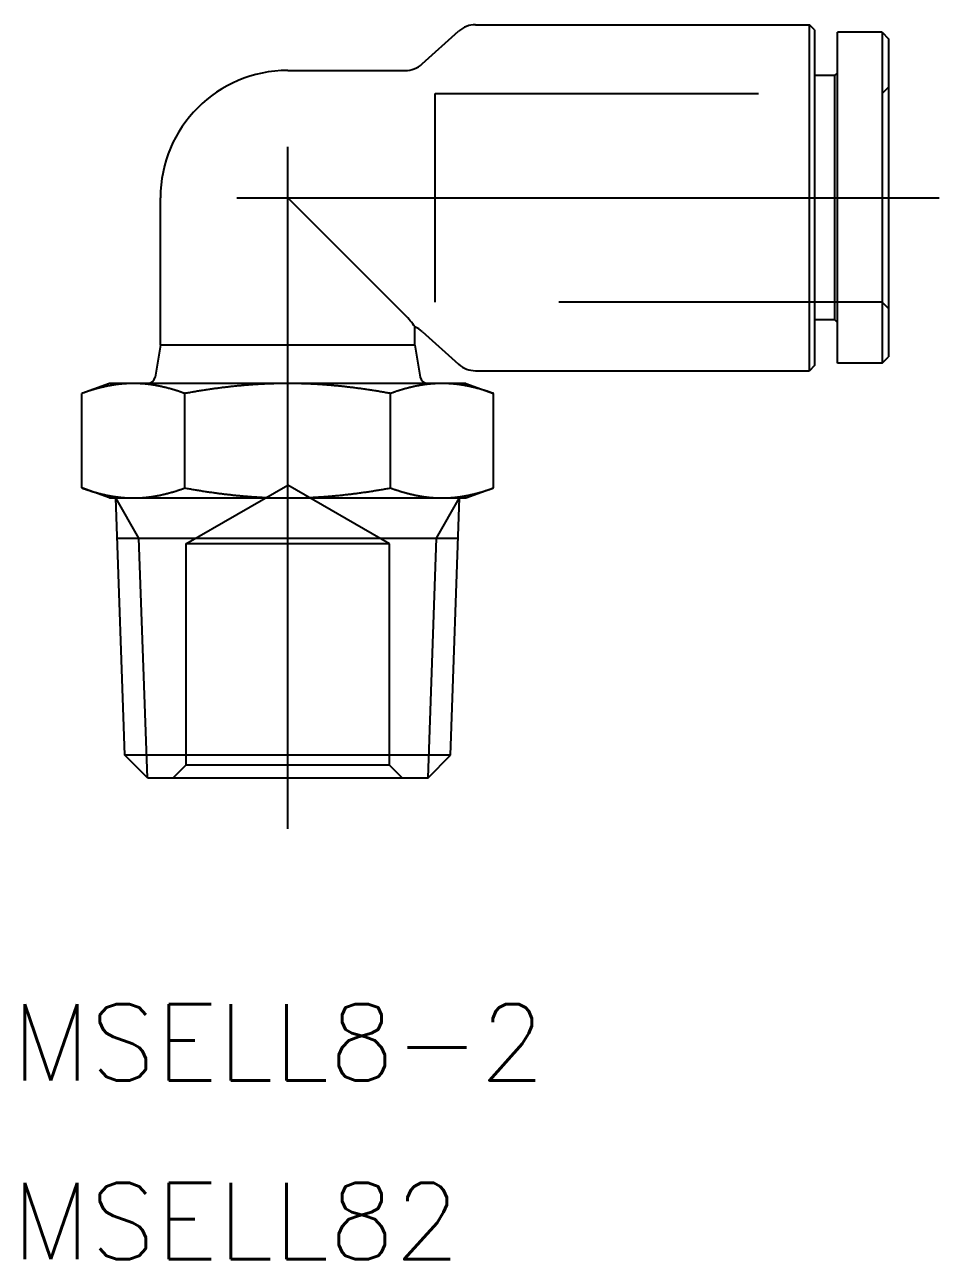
# Model space of a CAD drawing. Extents: x -10.3 to 60, y -18.9 to 31.6.
# Drawn here: x -10.33 to 25.6, y -18.92 to 29.6 of the extents above; entities that cross this region are included whole.
import ezdxf

# ---------------------------------------------------------------- set-up
doc = ezdxf.new("R2010")
doc.units = 0
doc.linetypes.add('CENTER', pattern=[50.8, 31.75, -6.35, 6.35, -6.35])
doc.linetypes.add('DASHED', pattern=[19.05, 12.7, -6.35])
doc.layers.get('0').update_dxf_attribs({"linetype": 'CONTINUOUS'})
doc.layers.add('CENTER', color=1, linetype='CENTER')
doc.styles.get("Standard").update_dxf_attribs({"font": 'txt.shx', "height": 3, "bigfont": 'bigfont.shx'})

msp = doc.modelspace()

# ---------------------------------------------------------------- linework, layer by layer
at = {"color": 7, "linetype": 'CONTINUOUS'}
for p, q in [((7.383736, 29.6), (20.5, 29.6)), ((20.5, 16), (20.5, 29.6)), ((20.7, 29.4), (20.5, 29.6)), ((5.285229, 28.056706), (6.714771, 29.343294)), ((20.7, 29.4), (20.7, 16.2)), ((21.6, 16.3), (21.6, 29.3)), ((23.35, 29.3), (21.6, 29.3)), ((23.35, 29.3), (23.35, 16.3)), ((23.35, 29.3), (23.6, 29.05)), ((23.6, 29.05), (23.6, 16.55)), ((0, 27.8), (4.616264, 27.8)), ((21.5, 27.6), (21.6, 27.7)), ((21.5, 27.6), (20.7, 27.6)), ((21.5, 18), (21.5, 27.6)), ((-5, 17), (-5, 22.8)), ((4.616264, 18.183736), (0, 22.8)), ((21.5, 18), (20.7, 18)), ((21.5, 18), (21.6, 17.9)), ((5, 17), (5, 17.723443)), ((5.285229, 17.543294), (6.714771, 16.256706)), ((-5, 17), (-5.20822, 15.75068)), ((5, 17), (-5, 17)), ((5, 17), (5.20822, 15.75068)), ((23.35, 16.3), (23.6, 16.55)), ((20.7, 16.2), (20.5, 16)), ((23.35, 16.3), (21.6, 16.3)), ((7.383736, 16), (20.5, 16)), ((-7, 15.5), (-8.082904, 15.105855)), ((-8.082904, 11.394145), (-8.082904, 15.105855)), ((7, 15.5), (-7, 15.5)), ((-4.041452, 11.394145), (-4.041452, 15.105855)), ((4.041452, 11.394145), (4.041452, 15.105855)), ((7, 15.5), (8.082904, 15.105855)), ((8.082904, 11.394145), (8.082904, 15.105855)), ((-7, 11), (-8.082904, 11.394145)), ((7, 11), (8.082904, 11.394145)), ((-7, 11), (7, 11)), ((-6.3996, 0.886974), (-6.752755, 11)), ((6.3996, 0.886974), (6.752755, 11)), ((-6.697647, 9.421915), (6.697647, 9.421915)), ((6.3996, 0.886974), (-6.3996, 0.886974)), ((-5.512626, 0), (-6.3996, 0.886974)), ((5.512626, 0), (6.3996, 0.886974)), ((-5.512626, 0), (5.512626, 0))]:
    msp.add_line(p, q, dxfattribs=at)
at = {"color": 3, "linetype": 'DASHED'}
for p, q in [((5.8, 26.9), (23.35, 26.9)), ((5.8, 18.7), (5.8, 26.9)), ((23.35, 26.9), (23.6, 27.15)), ((23.35, 18.7), (5.8, 18.7)), ((23.6, 18.45), (23.35, 18.7)), ((-4, 9.2), (0, 11.509401)), ((4, 9.2), (0, 11.509401)), ((4, 9.2), (-4, 9.2)), ((-4, 9.2), (-4, 0.5)), ((4, 0.5), (4, 9.2)), ((-4, 0.5), (-4.5, 0)), ((4, 0.5), (-4, 0.5)), ((4.5, 0), (4, 0.5))]:
    msp.add_line(p, q, dxfattribs=at)
at = {"color": 3, "linetype": 'CONTINUOUS'}
for p, q in [((-5.841647, 9.421915), (-6.752755, 11)), ((5.841647, 9.421915), (6.752755, 11)), ((-5.512626, 0), (-5.841647, 9.421915)), ((5.512626, 0), (5.841647, 9.421915))]:
    msp.add_line(p, q, dxfattribs=at)
at = {"color": 7}
for points in [[(-6.06218, 15.5, 0), (-6.08359, 15.5, 0), (-6.10497, 15.4998, 0), (-6.1263, 15.4996, 0), (-6.14761, 15.4992, 0), (-6.16888, 15.4988, 0), (-6.19012, 15.4983, 0), (-6.21133, 15.4977, 0), (-6.2325, 15.497, 0), (-6.25365, 15.4962, 0), (-6.27478, 15.4953, 0), (-6.29587, 15.4943, 0), (-6.31694, 15.4933, 0), (-6.33799, 15.4921, 0), (-6.35902, 15.4909, 0), (-6.38002, 15.4895, 0), (-6.401, 15.4881, 0), (-6.42197, 15.4866, 0), (-6.44291, 15.485, 0), (-6.46384, 15.4833, 0), (-6.48476, 15.4815, 0), (-6.50566, 15.4796, 0), (-6.52654, 15.4777, 0), (-6.54742, 15.4756, 0), (-6.56828, 15.4735, 0), (-6.58913, 15.4713, 0), (-6.60997, 15.469, 0), (-6.6308, 15.4666, 0), (-6.65163, 15.4641, 0), (-6.67245, 15.4616, 0), (-6.69327, 15.4589, 0), (-6.71408, 15.4562, 0), (-6.73489, 15.4534, 0), (-6.7557, 15.4505, 0), (-6.7765, 15.4475, 0), (-6.79731, 15.4444, 0), (-6.81812, 15.4413, 0), (-6.83893, 15.438, 0), (-6.85974, 15.4347, 0), (-6.88056, 15.4313, 0), (-6.90138, 15.4278, 0), (-6.92221, 15.4242, 0), (-6.94304, 15.4205, 0), (-6.96389, 15.4168, 0), (-6.98474, 15.413, 0), (-7.0056, 15.4091, 0), (-7.02647, 15.4051, 0), (-7.04736, 15.401, 0), (-7.06826, 15.3968, 0), (-7.08917, 15.3926, 0), (-7.1101, 15.3883, 0), (-7.13104, 15.3838, 0), (-7.152, 15.3793, 0), (-7.17298, 15.3748, 0), (-7.19398, 15.3701, 0), (-7.215, 15.3654, 0), (-7.23604, 15.3605, 0), (-7.2571, 15.3556, 0), (-7.27818, 15.3506, 0), (-7.29928, 15.3455, 0), (-7.32041, 15.3404, 0), (-7.34157, 15.3351, 0), (-7.36275, 15.3298, 0), (-7.38396, 15.3244, 0), (-7.4052, 15.3189, 0), (-7.42647, 15.3133, 0), (-7.44777, 15.3076, 0), (-7.46909, 15.3019, 0), (-7.49046, 15.296, 0), (-7.51185, 15.2901, 0), (-7.53328, 15.2841, 0), (-7.55474, 15.278, 0), (-7.57624, 15.2718, 0), (-7.59778, 15.2656, 0), (-7.61935, 15.2592, 0), (-7.64097, 15.2528, 0), (-7.66262, 15.2463, 0), (-7.68431, 15.2397, 0), (-7.70605, 15.233, 0), (-7.72783, 15.2262, 0), (-7.74965, 15.2193, 0), (-7.77152, 15.2124, 0), (-7.79343, 15.2054, 0), (-7.81539, 15.1982, 0), (-7.8374, 15.191, 0), (-7.85945, 15.1837, 0), (-7.88156, 15.1763, 0), (-7.90371, 15.1689, 0), (-7.92592, 15.1613, 0), (-7.94818, 15.1536, 0), (-7.97049, 15.1459, 0), (-7.99286, 15.1381, 0), (-8.01529, 15.1302, 0), (-8.03777, 15.1221, 0), (-8.06031, 15.114, 0), (-8.0829, 15.1059, 0)], [(-4.04145, 15.1059, 0), (-4.06405, 15.114, 0), (-4.08659, 15.1221, 0), (-4.10907, 15.1302, 0), (-4.13149, 15.1381, 0), (-4.15386, 15.1459, 0), (-4.17618, 15.1536, 0), (-4.19844, 15.1613, 0), (-4.22064, 15.1689, 0), (-4.2428, 15.1763, 0), (-4.2649, 15.1837, 0), (-4.28696, 15.191, 0), (-4.30897, 15.1982, 0), (-4.33093, 15.2054, 0), (-4.35284, 15.2124, 0), (-4.37471, 15.2193, 0), (-4.39653, 15.2262, 0), (-4.41831, 15.233, 0), (-4.44004, 15.2397, 0), (-4.46174, 15.2463, 0), (-4.48339, 15.2528, 0), (-4.505, 15.2592, 0), (-4.52658, 15.2656, 0), (-4.54811, 15.2718, 0), (-4.56961, 15.278, 0), (-4.59108, 15.2841, 0), (-4.61251, 15.2901, 0), (-4.6339, 15.296, 0), (-4.65526, 15.3019, 0), (-4.67659, 15.3076, 0), (-4.69789, 15.3133, 0), (-4.71916, 15.3189, 0), (-4.74039, 15.3244, 0), (-4.7616, 15.3298, 0), (-4.78279, 15.3351, 0), (-4.80394, 15.3404, 0), (-4.82507, 15.3455, 0), (-4.84618, 15.3506, 0), (-4.86726, 15.3556, 0), (-4.88832, 15.3605, 0), (-4.90936, 15.3654, 0), (-4.93037, 15.3701, 0), (-4.95137, 15.3748, 0), (-4.97235, 15.3793, 0), (-4.99331, 15.3838, 0), (-5.01426, 15.3883, 0), (-5.03518, 15.3926, 0), (-5.0561, 15.3968, 0), (-5.077, 15.401, 0), (-5.09788, 15.4051, 0), (-5.11875, 15.4091, 0), (-5.13962, 15.413, 0), (-5.16047, 15.4168, 0), (-5.18131, 15.4205, 0), (-5.20215, 15.4242, 0), (-5.22298, 15.4278, 0), (-5.2438, 15.4313, 0), (-5.26462, 15.4347, 0), (-5.28543, 15.438, 0), (-5.30624, 15.4413, 0), (-5.32705, 15.4444, 0), (-5.34785, 15.4475, 0), (-5.36866, 15.4505, 0), (-5.38947, 15.4534, 0), (-5.41028, 15.4562, 0), (-5.43109, 15.4589, 0), (-5.4519, 15.4616, 0), (-5.47272, 15.4641, 0), (-5.49355, 15.4666, 0), (-5.51438, 15.469, 0), (-5.53523, 15.4713, 0), (-5.55608, 15.4735, 0), (-5.57694, 15.4756, 0), (-5.59781, 15.4777, 0), (-5.6187, 15.4796, 0), (-5.6396, 15.4815, 0), (-5.66051, 15.4833, 0), (-5.68144, 15.485, 0), (-5.70239, 15.4866, 0), (-5.72335, 15.4881, 0), (-5.74434, 15.4895, 0), (-5.76534, 15.4909, 0), (-5.78636, 15.4921, 0), (-5.80741, 15.4933, 0), (-5.82848, 15.4943, 0), (-5.84958, 15.4953, 0), (-5.8707, 15.4962, 0), (-5.89185, 15.497, 0), (-5.91303, 15.4977, 0), (-5.93424, 15.4983, 0), (-5.95548, 15.4988, 0), (-5.97675, 15.4992, 0), (-5.99805, 15.4996, 0), (-6.01939, 15.4998, 0), (-6.04077, 15.5, 0), (-6.06218, 15.5, 0)], [(0, 15.5, 0), (-0.042825, 15.5, 0), (-0.085575, 15.4998, 0), (-0.128253, 15.4996, 0), (-0.170862, 15.4992, 0), (-0.213404, 15.4988, 0), (-0.255882, 15.4983, 0), (-0.298297, 15.4977, 0), (-0.340654, 15.497, 0), (-0.382953, 15.4962, 0), (-0.425198, 15.4953, 0), (-0.46739, 15.4943, 0), (-0.509533, 15.4933, 0), (-0.551628, 15.4921, 0), (-0.593678, 15.4909, 0), (-0.635686, 15.4895, 0), (-0.677652, 15.4881, 0), (-0.719581, 15.4866, 0), (-0.761474, 15.485, 0), (-0.803333, 15.4833, 0), (-0.84516, 15.4815, 0), (-0.886958, 15.4796, 0), (-0.928729, 15.4777, 0), (-0.970475, 15.4756, 0), (-1.0122, 15.4735, 0), (-1.0539, 15.4713, 0), (-1.09559, 15.469, 0), (-1.13725, 15.4666, 0), (-1.17891, 15.4641, 0), (-1.22055, 15.4616, 0), (-1.26218, 15.4589, 0), (-1.3038, 15.4562, 0), (-1.34542, 15.4534, 0), (-1.38704, 15.4505, 0), (-1.42865, 15.4475, 0), (-1.47026, 15.4444, 0), (-1.51188, 15.4413, 0), (-1.5535, 15.438, 0), (-1.59512, 15.4347, 0), (-1.63676, 15.4313, 0), (-1.6784, 15.4278, 0), (-1.72006, 15.4242, 0), (-1.76173, 15.4205, 0), (-1.80341, 15.4168, 0), (-1.84512, 15.413, 0), (-1.88685, 15.4091, 0), (-1.92859, 15.4051, 0), (-1.97037, 15.401, 0), (-2.01216, 15.3968, 0), (-2.05399, 15.3926, 0), (-2.09585, 15.3883, 0), (-2.13773, 15.3838, 0), (-2.17965, 15.3793, 0), (-2.22161, 15.3748, 0), (-2.26361, 15.3701, 0), (-2.30564, 15.3654, 0), (-2.34772, 15.3605, 0), (-2.38984, 15.3556, 0), (-2.432, 15.3506, 0), (-2.47421, 15.3455, 0), (-2.51647, 15.3404, 0), (-2.55878, 15.3351, 0), (-2.60115, 15.3298, 0), (-2.64357, 15.3244, 0), (-2.68605, 15.3189, 0), (-2.72858, 15.3133, 0), (-2.77118, 15.3076, 0), (-2.81383, 15.3019, 0), (-2.85656, 15.296, 0), (-2.89934, 15.2901, 0), (-2.9422, 15.2841, 0), (-2.98513, 15.278, 0), (-3.02813, 15.2718, 0), (-3.0712, 15.2656, 0), (-3.11435, 15.2592, 0), (-3.15758, 15.2528, 0), (-3.20088, 15.2463, 0), (-3.24427, 15.2397, 0), (-3.28774, 15.233, 0), (-3.3313, 15.2262, 0), (-3.37494, 15.2193, 0), (-3.41868, 15.2124, 0), (-3.4625, 15.2054, 0), (-3.50642, 15.1982, 0), (-3.55043, 15.191, 0), (-3.59455, 15.1837, 0), (-3.63876, 15.1763, 0), (-3.68307, 15.1689, 0), (-3.72748, 15.1613, 0), (-3.772, 15.1536, 0), (-3.81663, 15.1459, 0), (-3.86137, 15.1381, 0), (-3.90622, 15.1302, 0), (-3.95118, 15.1221, 0), (-3.99626, 15.114, 0), (-4.04145, 15.1059, 0)], [(4.04145, 15.1059, 0), (3.99626, 15.114, 0), (3.95118, 15.1221, 0), (3.90622, 15.1302, 0), (3.86137, 15.1381, 0), (3.81663, 15.1459, 0), (3.772, 15.1536, 0), (3.72748, 15.1613, 0), (3.68307, 15.1689, 0), (3.63876, 15.1763, 0), (3.59455, 15.1837, 0), (3.55043, 15.191, 0), (3.50642, 15.1982, 0), (3.4625, 15.2054, 0), (3.41868, 15.2124, 0), (3.37494, 15.2193, 0), (3.3313, 15.2262, 0), (3.28774, 15.233, 0), (3.24427, 15.2397, 0), (3.20088, 15.2463, 0), (3.15758, 15.2528, 0), (3.11435, 15.2592, 0), (3.0712, 15.2656, 0), (3.02813, 15.2718, 0), (2.98513, 15.278, 0), (2.9422, 15.2841, 0), (2.89934, 15.2901, 0), (2.85656, 15.296, 0), (2.81383, 15.3019, 0), (2.77118, 15.3076, 0), (2.72858, 15.3133, 0), (2.68605, 15.3189, 0), (2.64357, 15.3244, 0), (2.60115, 15.3298, 0), (2.55878, 15.3351, 0), (2.51647, 15.3404, 0), (2.47421, 15.3455, 0), (2.432, 15.3506, 0), (2.38984, 15.3556, 0), (2.34772, 15.3605, 0), (2.30564, 15.3654, 0), (2.26361, 15.3701, 0), (2.22161, 15.3748, 0), (2.17965, 15.3793, 0), (2.13773, 15.3838, 0), (2.09585, 15.3883, 0), (2.05399, 15.3926, 0), (2.01216, 15.3968, 0), (1.97037, 15.401, 0), (1.92859, 15.4051, 0), (1.88685, 15.4091, 0), (1.84512, 15.413, 0), (1.80341, 15.4168, 0), (1.76173, 15.4205, 0), (1.72006, 15.4242, 0), (1.6784, 15.4278, 0), (1.63676, 15.4313, 0), (1.59512, 15.4347, 0), (1.5535, 15.438, 0), (1.51188, 15.4413, 0), (1.47026, 15.4444, 0), (1.42865, 15.4475, 0), (1.38704, 15.4505, 0), (1.34542, 15.4534, 0), (1.3038, 15.4562, 0), (1.26218, 15.4589, 0), (1.22055, 15.4616, 0), (1.17891, 15.4641, 0), (1.13725, 15.4666, 0), (1.09559, 15.469, 0), (1.0539, 15.4713, 0), (1.0122, 15.4735, 0), (0.970475, 15.4756, 0), (0.928729, 15.4777, 0), (0.886958, 15.4796, 0), (0.84516, 15.4815, 0), (0.803333, 15.4833, 0), (0.761474, 15.485, 0), (0.719581, 15.4866, 0), (0.677652, 15.4881, 0), (0.635686, 15.4895, 0), (0.593678, 15.4909, 0), (0.551628, 15.4921, 0), (0.509533, 15.4933, 0), (0.46739, 15.4943, 0), (0.425198, 15.4953, 0), (0.382953, 15.4962, 0), (0.340654, 15.497, 0), (0.298297, 15.4977, 0), (0.255882, 15.4983, 0), (0.213404, 15.4988, 0), (0.170862, 15.4992, 0), (0.128253, 15.4996, 0), (0.085575, 15.4998, 0), (0.042825, 15.5, 0), (0, 15.5, 0)], [(6.06218, 15.5, 0), (6.04077, 15.5, 0), (6.01939, 15.4998, 0), (5.99805, 15.4996, 0), (5.97675, 15.4992, 0), (5.95548, 15.4988, 0), (5.93424, 15.4983, 0), (5.91303, 15.4977, 0), (5.89185, 15.497, 0), (5.8707, 15.4962, 0), (5.84958, 15.4953, 0), (5.82848, 15.4943, 0), (5.80741, 15.4933, 0), (5.78636, 15.4921, 0), (5.76534, 15.4909, 0), (5.74434, 15.4895, 0), (5.72335, 15.4881, 0), (5.70239, 15.4866, 0), (5.68144, 15.485, 0), (5.66051, 15.4833, 0), (5.6396, 15.4815, 0), (5.6187, 15.4796, 0), (5.59781, 15.4777, 0), (5.57694, 15.4756, 0), (5.55608, 15.4735, 0), (5.53523, 15.4713, 0), (5.51438, 15.469, 0), (5.49355, 15.4666, 0), (5.47272, 15.4641, 0), (5.4519, 15.4616, 0), (5.43109, 15.4589, 0), (5.41028, 15.4562, 0), (5.38947, 15.4534, 0), (5.36866, 15.4505, 0), (5.34785, 15.4475, 0), (5.32705, 15.4444, 0), (5.30624, 15.4413, 0), (5.28543, 15.438, 0), (5.26462, 15.4347, 0), (5.2438, 15.4313, 0), (5.22298, 15.4278, 0), (5.20215, 15.4242, 0), (5.18131, 15.4205, 0), (5.16047, 15.4168, 0), (5.13962, 15.413, 0), (5.11875, 15.4091, 0), (5.09788, 15.4051, 0), (5.077, 15.401, 0), (5.0561, 15.3968, 0), (5.03518, 15.3926, 0), (5.01426, 15.3883, 0), (4.99331, 15.3838, 0), (4.97235, 15.3793, 0), (4.95137, 15.3748, 0), (4.93037, 15.3701, 0), (4.90936, 15.3654, 0), (4.88832, 15.3605, 0), (4.86726, 15.3556, 0), (4.84618, 15.3506, 0), (4.82507, 15.3455, 0), (4.80394, 15.3404, 0), (4.78279, 15.3351, 0), (4.7616, 15.3298, 0), (4.74039, 15.3244, 0), (4.71916, 15.3189, 0), (4.69789, 15.3133, 0), (4.67659, 15.3076, 0), (4.65526, 15.3019, 0), (4.6339, 15.296, 0), (4.61251, 15.2901, 0), (4.59108, 15.2841, 0), (4.56961, 15.278, 0), (4.54811, 15.2718, 0), (4.52658, 15.2656, 0), (4.505, 15.2592, 0), (4.48339, 15.2528, 0), (4.46174, 15.2463, 0), (4.44004, 15.2397, 0), (4.41831, 15.233, 0), (4.39653, 15.2262, 0), (4.37471, 15.2193, 0), (4.35284, 15.2124, 0), (4.33093, 15.2054, 0), (4.30897, 15.1982, 0), (4.28696, 15.191, 0), (4.2649, 15.1837, 0), (4.2428, 15.1763, 0), (4.22064, 15.1689, 0), (4.19844, 15.1613, 0), (4.17618, 15.1536, 0), (4.15386, 15.1459, 0), (4.13149, 15.1381, 0), (4.10907, 15.1302, 0), (4.08659, 15.1221, 0), (4.06405, 15.114, 0), (4.04145, 15.1059, 0)], [(8.0829, 15.1059, 0), (8.06031, 15.114, 0), (8.03777, 15.1221, 0), (8.01529, 15.1302, 0), (7.99286, 15.1381, 0), (7.97049, 15.1459, 0), (7.94818, 15.1536, 0), (7.92592, 15.1613, 0), (7.90371, 15.1689, 0), (7.88156, 15.1763, 0), (7.85945, 15.1837, 0), (7.8374, 15.191, 0), (7.81539, 15.1982, 0), (7.79343, 15.2054, 0), (7.77152, 15.2124, 0), (7.74965, 15.2193, 0), (7.72783, 15.2262, 0), (7.70605, 15.233, 0), (7.68431, 15.2397, 0), (7.66262, 15.2463, 0), (7.64097, 15.2528, 0), (7.61935, 15.2592, 0), (7.59778, 15.2656, 0), (7.57624, 15.2718, 0), (7.55474, 15.278, 0), (7.53328, 15.2841, 0), (7.51185, 15.2901, 0), (7.49046, 15.296, 0), (7.46909, 15.3019, 0), (7.44777, 15.3076, 0), (7.42647, 15.3133, 0), (7.4052, 15.3189, 0), (7.38396, 15.3244, 0), (7.36275, 15.3298, 0), (7.34157, 15.3351, 0), (7.32041, 15.3404, 0), (7.29928, 15.3455, 0), (7.27818, 15.3506, 0), (7.2571, 15.3556, 0), (7.23604, 15.3605, 0), (7.215, 15.3654, 0), (7.19398, 15.3701, 0), (7.17298, 15.3748, 0), (7.152, 15.3793, 0), (7.13104, 15.3838, 0), (7.1101, 15.3883, 0), (7.08917, 15.3926, 0), (7.06826, 15.3968, 0), (7.04736, 15.401, 0), (7.02647, 15.4051, 0), (7.0056, 15.4091, 0), (6.98474, 15.413, 0), (6.96389, 15.4168, 0), (6.94304, 15.4205, 0), (6.92221, 15.4242, 0), (6.90138, 15.4278, 0), (6.88056, 15.4313, 0), (6.85974, 15.4347, 0), (6.83893, 15.438, 0), (6.81812, 15.4413, 0), (6.79731, 15.4444, 0), (6.7765, 15.4475, 0), (6.7557, 15.4505, 0), (6.73489, 15.4534, 0), (6.71408, 15.4562, 0), (6.69327, 15.4589, 0), (6.67245, 15.4616, 0), (6.65163, 15.4641, 0), (6.6308, 15.4666, 0), (6.60997, 15.469, 0), (6.58913, 15.4713, 0), (6.56828, 15.4735, 0), (6.54742, 15.4756, 0), (6.52654, 15.4777, 0), (6.50566, 15.4796, 0), (6.48476, 15.4815, 0), (6.46384, 15.4833, 0), (6.44291, 15.485, 0), (6.42197, 15.4866, 0), (6.401, 15.4881, 0), (6.38002, 15.4895, 0), (6.35902, 15.4909, 0), (6.33799, 15.4921, 0), (6.31694, 15.4933, 0), (6.29587, 15.4943, 0), (6.27478, 15.4953, 0), (6.25365, 15.4962, 0), (6.2325, 15.497, 0), (6.21133, 15.4977, 0), (6.19012, 15.4983, 0), (6.16888, 15.4988, 0), (6.14761, 15.4992, 0), (6.1263, 15.4996, 0), (6.10497, 15.4998, 0), (6.08359, 15.5, 0), (6.06218, 15.5, 0)], [(-8.0829, 11.3941, 0), (-8.06036, 11.386, 0), (-8.03786, 11.3779, 0), (-8.01543, 11.3699, 0), (-7.99305, 11.362, 0), (-7.97073, 11.3542, 0), (-7.94845, 11.3465, 0), (-7.92624, 11.3388, 0), (-7.90407, 11.3313, 0), (-7.88195, 11.3238, 0), (-7.85988, 11.3164, 0), (-7.83786, 11.3091, 0), (-7.81589, 11.3019, 0), (-7.79397, 11.2948, 0), (-7.77209, 11.2878, 0), (-7.75025, 11.2809, 0), (-7.72846, 11.274, 0), (-7.70671, 11.2672, 0), (-7.68501, 11.2605, 0), (-7.66334, 11.2539, 0), (-7.64171, 11.2474, 0), (-7.62013, 11.241, 0), (-7.59858, 11.2347, 0), (-7.57706, 11.2284, 0), (-7.55559, 11.2222, 0), (-7.53414, 11.2161, 0), (-7.51274, 11.2101, 0), (-7.49136, 11.2042, 0), (-7.47002, 11.1984, 0), (-7.44871, 11.1926, 0), (-7.42743, 11.187, 0), (-7.40617, 11.1814, 0), (-7.38495, 11.1759, 0), (-7.36375, 11.1705, 0), (-7.34258, 11.1651, 0), (-7.32144, 11.1599, 0), (-7.30032, 11.1547, 0), (-7.27922, 11.1496, 0), (-7.25815, 11.1446, 0), (-7.2371, 11.1397, 0), (-7.21607, 11.1349, 0), (-7.19505, 11.1301, 0), (-7.17406, 11.1255, 0), (-7.15309, 11.1209, 0), (-7.13213, 11.1164, 0), (-7.11119, 11.112, 0), (-7.09026, 11.1076, 0), (-7.06935, 11.1034, 0), (-7.04845, 11.0992, 0), (-7.02756, 11.0951, 0), (-7.00668, 11.0911, 0), (-6.98582, 11.0872, 0), (-6.96496, 11.0834, 0), (-6.94411, 11.0796, 0), (-6.92327, 11.076, 0), (-6.90244, 11.0724, 0), (-6.88161, 11.0689, 0), (-6.86078, 11.0655, 0), (-6.83996, 11.0622, 0), (-6.81914, 11.0589, 0), (-6.79832, 11.0557, 0), (-6.7775, 11.0527, 0), (-6.75668, 11.0497, 0), (-6.73586, 11.0468, 0), (-6.71503, 11.0439, 0), (-6.69421, 11.0412, 0), (-6.67337, 11.0386, 0), (-6.65253, 11.036, 0), (-6.63169, 11.0335, 0), (-6.61083, 11.0311, 0), (-6.58997, 11.0288, 0), (-6.5691, 11.0266, 0), (-6.54821, 11.0244, 0), (-6.52732, 11.0224, 0), (-6.50641, 11.0204, 0), (-6.48548, 11.0186, 0), (-6.46454, 11.0168, 0), (-6.44358, 11.0151, 0), (-6.42261, 11.0135, 0), (-6.40162, 11.012, 0), (-6.3806, 11.0105, 0), (-6.35957, 11.0092, 0), (-6.33851, 11.0079, 0), (-6.31743, 11.0068, 0), (-6.29632, 11.0057, 0), (-6.27519, 11.0047, 0), (-6.25403, 11.0038, 0), (-6.23284, 11.003, 0), (-6.21163, 11.0023, 0), (-6.19038, 11.0017, 0), (-6.1691, 11.0012, 0), (-6.14779, 11.0008, 0), (-6.12644, 11.0004, 0), (-6.10506, 11.0002, 0), (-6.08364, 11, 0), (-6.06218, 11, 0)], [(-6.06218, 11, 0), (-6.04072, 11, 0), (-6.0193, 11.0002, 0), (-5.99792, 11.0004, 0), (-5.97657, 11.0008, 0), (-5.95525, 11.0012, 0), (-5.93398, 11.0017, 0), (-5.91273, 11.0023, 0), (-5.89151, 11.003, 0), (-5.87032, 11.0038, 0), (-5.84916, 11.0047, 0), (-5.82803, 11.0057, 0), (-5.80693, 11.0068, 0), (-5.78585, 11.0079, 0), (-5.76479, 11.0092, 0), (-5.74375, 11.0105, 0), (-5.72274, 11.012, 0), (-5.70175, 11.0135, 0), (-5.68077, 11.0151, 0), (-5.65981, 11.0168, 0), (-5.63887, 11.0186, 0), (-5.61795, 11.0204, 0), (-5.59704, 11.0224, 0), (-5.57614, 11.0244, 0), (-5.55526, 11.0266, 0), (-5.53438, 11.0288, 0), (-5.51352, 11.0311, 0), (-5.49267, 11.0335, 0), (-5.47182, 11.036, 0), (-5.45098, 11.0386, 0), (-5.43015, 11.0412, 0), (-5.40932, 11.0439, 0), (-5.3885, 11.0468, 0), (-5.36768, 11.0497, 0), (-5.34686, 11.0527, 0), (-5.32604, 11.0557, 0), (-5.30522, 11.0589, 0), (-5.2844, 11.0622, 0), (-5.26358, 11.0655, 0), (-5.24275, 11.0689, 0), (-5.22192, 11.0724, 0), (-5.20108, 11.076, 0), (-5.18024, 11.0796, 0), (-5.15939, 11.0834, 0), (-5.13854, 11.0872, 0), (-5.11767, 11.0911, 0), (-5.09679, 11.0951, 0), (-5.07591, 11.0992, 0), (-5.05501, 11.1034, 0), (-5.03409, 11.1076, 0), (-5.01317, 11.112, 0), (-4.99223, 11.1164, 0), (-4.97127, 11.1209, 0), (-4.95029, 11.1255, 0), (-4.9293, 11.1301, 0), (-4.90829, 11.1349, 0), (-4.88726, 11.1397, 0), (-4.86621, 11.1446, 0), (-4.84513, 11.1496, 0), (-4.82404, 11.1547, 0), (-4.80292, 11.1599, 0), (-4.78177, 11.1651, 0), (-4.7606, 11.1705, 0), (-4.73941, 11.1759, 0), (-4.71818, 11.1814, 0), (-4.69693, 11.187, 0), (-4.67565, 11.1926, 0), (-4.65434, 11.1984, 0), (-4.63299, 11.2042, 0), (-4.61162, 11.2101, 0), (-4.59021, 11.2161, 0), (-4.56877, 11.2222, 0), (-4.54729, 11.2284, 0), (-4.52578, 11.2347, 0), (-4.50423, 11.241, 0), (-4.48264, 11.2474, 0), (-4.46102, 11.2539, 0), (-4.43935, 11.2605, 0), (-4.41764, 11.2672, 0), (-4.39589, 11.274, 0), (-4.3741, 11.2809, 0), (-4.35227, 11.2878, 0), (-4.33039, 11.2948, 0), (-4.30846, 11.3019, 0), (-4.28649, 11.3091, 0), (-4.26447, 11.3164, 0), (-4.2424, 11.3238, 0), (-4.22029, 11.3313, 0), (-4.19812, 11.3388, 0), (-4.1759, 11.3465, 0), (-4.15363, 11.3542, 0), (-4.13131, 11.362, 0), (-4.10893, 11.3699, 0), (-4.08649, 11.3779, 0), (-4.064, 11.386, 0), (-4.04145, 11.3941, 0)], [(-4.04145, 11.3941, 0), (-3.99635, 11.386, 0), (-3.95137, 11.3779, 0), (-3.9065, 11.3699, 0), (-3.86175, 11.362, 0), (-3.8171, 11.3542, 0), (-3.77255, 11.3465, 0), (-3.72812, 11.3388, 0), (-3.68378, 11.3313, 0), (-3.63955, 11.3238, 0), (-3.59541, 11.3164, 0), (-3.55137, 11.3091, 0), (-3.50743, 11.3019, 0), (-3.46358, 11.2948, 0), (-3.41982, 11.2878, 0), (-3.37615, 11.2809, 0), (-3.33257, 11.274, 0), (-3.28907, 11.2672, 0), (-3.24566, 11.2605, 0), (-3.20233, 11.2539, 0), (-3.15907, 11.2474, 0), (-3.1159, 11.241, 0), (-3.0728, 11.2347, 0), (-3.02977, 11.2284, 0), (-2.98682, 11.2222, 0), (-2.94393, 11.2161, 0), (-2.90112, 11.2101, 0), (-2.85837, 11.2042, 0), (-2.81568, 11.1984, 0), (-2.77306, 11.1926, 0), (-2.7305, 11.187, 0), (-2.68799, 11.1814, 0), (-2.64554, 11.1759, 0), (-2.60315, 11.1705, 0), (-2.56081, 11.1651, 0), (-2.51852, 11.1599, 0), (-2.47628, 11.1547, 0), (-2.43409, 11.1496, 0), (-2.39194, 11.1446, 0), (-2.34984, 11.1397, 0), (-2.30778, 11.1349, 0), (-2.26575, 11.1301, 0), (-2.22377, 11.1255, 0), (-2.18182, 11.1209, 0), (-2.1399, 11.1164, 0), (-2.09802, 11.112, 0), (-2.05617, 11.1076, 0), (-2.01434, 11.1034, 0), (-1.97254, 11.0992, 0), (-1.93077, 11.0951, 0), (-1.88901, 11.0911, 0), (-1.84728, 11.0872, 0), (-1.80557, 11.0834, 0), (-1.76387, 11.0796, 0), (-1.72219, 11.076, 0), (-1.68052, 11.0724, 0), (-1.63885, 11.0689, 0), (-1.5972, 11.0655, 0), (-1.55556, 11.0622, 0), (-1.51392, 11.0589, 0), (-1.47228, 11.0557, 0), (-1.43064, 11.0527, 0), (-1.389, 11.0497, 0), (-1.34736, 11.0468, 0), (-1.30571, 11.0439, 0), (-1.26406, 11.0412, 0), (-1.22239, 11.0386, 0), (-1.18071, 11.036, 0), (-1.13902, 11.0335, 0), (-1.09731, 11.0311, 0), (-1.05559, 11.0288, 0), (-1.01384, 11.0266, 0), (-0.972071, 11.0244, 0), (-0.930278, 11.0224, 0), (-0.888458, 11.0204, 0), (-0.846608, 11.0186, 0), (-0.804728, 11.0168, 0), (-0.762814, 11.0151, 0), (-0.720864, 11.0135, 0), (-0.678877, 11.012, 0), (-0.636849, 11.0105, 0), (-0.594779, 11.0092, 0), (-0.552664, 11.0079, 0), (-0.510502, 11.0068, 0), (-0.46829, 11.0057, 0), (-0.426027, 11.0047, 0), (-0.383709, 11.0038, 0), (-0.341334, 11.003, 0), (-0.2989, 11.0023, 0), (-0.256405, 11.0017, 0), (-0.213846, 11.0012, 0), (-0.17122, 11.0008, 0), (-0.128525, 11.0004, 0), (-0.085759, 11.0002, 0), (-0.042918, 11, 0), (0, 11, 0)], [(0, 11, 0), (0.042918, 11, 0), (0.085759, 11.0002, 0), (0.128525, 11.0004, 0), (0.17122, 11.0008, 0), (0.213846, 11.0012, 0), (0.256405, 11.0017, 0), (0.2989, 11.0023, 0), (0.341334, 11.003, 0), (0.383709, 11.0038, 0), (0.426027, 11.0047, 0), (0.46829, 11.0057, 0), (0.510502, 11.0068, 0), (0.552664, 11.0079, 0), (0.594779, 11.0092, 0), (0.636849, 11.0105, 0), (0.678877, 11.012, 0), (0.720864, 11.0135, 0), (0.762814, 11.0151, 0), (0.804728, 11.0168, 0), (0.846608, 11.0186, 0), (0.888458, 11.0204, 0), (0.930278, 11.0224, 0), (0.972071, 11.0244, 0), (1.01384, 11.0266, 0), (1.05559, 11.0288, 0), (1.09731, 11.0311, 0), (1.13902, 11.0335, 0), (1.18071, 11.036, 0), (1.22239, 11.0386, 0), (1.26406, 11.0412, 0), (1.30571, 11.0439, 0), (1.34736, 11.0468, 0), (1.389, 11.0497, 0), (1.43064, 11.0527, 0), (1.47228, 11.0557, 0), (1.51392, 11.0589, 0), (1.55556, 11.0622, 0), (1.5972, 11.0655, 0), (1.63885, 11.0689, 0), (1.68052, 11.0724, 0), (1.72219, 11.076, 0), (1.76387, 11.0796, 0), (1.80557, 11.0834, 0), (1.84728, 11.0872, 0), (1.88901, 11.0911, 0), (1.93077, 11.0951, 0), (1.97254, 11.0992, 0), (2.01434, 11.1034, 0), (2.05617, 11.1076, 0), (2.09802, 11.112, 0), (2.1399, 11.1164, 0), (2.18182, 11.1209, 0), (2.22377, 11.1255, 0), (2.26575, 11.1301, 0), (2.30778, 11.1349, 0), (2.34984, 11.1397, 0), (2.39194, 11.1446, 0), (2.43409, 11.1496, 0), (2.47628, 11.1547, 0), (2.51852, 11.1599, 0), (2.56081, 11.1651, 0), (2.60315, 11.1705, 0), (2.64554, 11.1759, 0), (2.68799, 11.1814, 0), (2.7305, 11.187, 0), (2.77306, 11.1926, 0), (2.81568, 11.1984, 0), (2.85837, 11.2042, 0), (2.90112, 11.2101, 0), (2.94393, 11.2161, 0), (2.98682, 11.2222, 0), (3.02977, 11.2284, 0), (3.0728, 11.2347, 0), (3.1159, 11.241, 0), (3.15907, 11.2474, 0), (3.20233, 11.2539, 0), (3.24566, 11.2605, 0), (3.28907, 11.2672, 0), (3.33257, 11.274, 0), (3.37615, 11.2809, 0), (3.41982, 11.2878, 0), (3.46358, 11.2948, 0), (3.50743, 11.3019, 0), (3.55137, 11.3091, 0), (3.59541, 11.3164, 0), (3.63955, 11.3238, 0), (3.68378, 11.3313, 0), (3.72812, 11.3388, 0), (3.77255, 11.3465, 0), (3.8171, 11.3542, 0), (3.86175, 11.362, 0), (3.9065, 11.3699, 0), (3.95137, 11.3779, 0), (3.99635, 11.386, 0), (4.04145, 11.3941, 0)], [(4.04145, 11.3941, 0), (4.064, 11.386, 0), (4.08649, 11.3779, 0), (4.10893, 11.3699, 0), (4.13131, 11.362, 0), (4.15363, 11.3542, 0), (4.1759, 11.3465, 0), (4.19812, 11.3388, 0), (4.22029, 11.3313, 0), (4.2424, 11.3238, 0), (4.26447, 11.3164, 0), (4.28649, 11.3091, 0), (4.30846, 11.3019, 0), (4.33039, 11.2948, 0), (4.35227, 11.2878, 0), (4.3741, 11.2809, 0), (4.39589, 11.274, 0), (4.41764, 11.2672, 0), (4.43935, 11.2605, 0), (4.46102, 11.2539, 0), (4.48264, 11.2474, 0), (4.50423, 11.241, 0), (4.52578, 11.2347, 0), (4.54729, 11.2284, 0), (4.56877, 11.2222, 0), (4.59021, 11.2161, 0), (4.61162, 11.2101, 0), (4.63299, 11.2042, 0), (4.65434, 11.1984, 0), (4.67565, 11.1926, 0), (4.69693, 11.187, 0), (4.71818, 11.1814, 0), (4.73941, 11.1759, 0), (4.7606, 11.1705, 0), (4.78177, 11.1651, 0), (4.80292, 11.1599, 0), (4.82404, 11.1547, 0), (4.84513, 11.1496, 0), (4.86621, 11.1446, 0), (4.88726, 11.1397, 0), (4.90829, 11.1349, 0), (4.9293, 11.1301, 0), (4.95029, 11.1255, 0), (4.97127, 11.1209, 0), (4.99223, 11.1164, 0), (5.01317, 11.112, 0), (5.03409, 11.1076, 0), (5.05501, 11.1034, 0), (5.07591, 11.0992, 0), (5.09679, 11.0951, 0), (5.11767, 11.0911, 0), (5.13854, 11.0872, 0), (5.15939, 11.0834, 0), (5.18024, 11.0796, 0), (5.20108, 11.076, 0), (5.22192, 11.0724, 0), (5.24275, 11.0689, 0), (5.26358, 11.0655, 0), (5.2844, 11.0622, 0), (5.30522, 11.0589, 0), (5.32604, 11.0557, 0), (5.34686, 11.0527, 0), (5.36768, 11.0497, 0), (5.3885, 11.0468, 0), (5.40932, 11.0439, 0), (5.43015, 11.0412, 0), (5.45098, 11.0386, 0), (5.47182, 11.036, 0), (5.49267, 11.0335, 0), (5.51352, 11.0311, 0), (5.53438, 11.0288, 0), (5.55526, 11.0266, 0), (5.57614, 11.0244, 0), (5.59704, 11.0224, 0), (5.61795, 11.0204, 0), (5.63887, 11.0186, 0), (5.65981, 11.0168, 0), (5.68077, 11.0151, 0), (5.70175, 11.0135, 0), (5.72274, 11.012, 0), (5.74375, 11.0105, 0), (5.76479, 11.0092, 0), (5.78585, 11.0079, 0), (5.80693, 11.0068, 0), (5.82803, 11.0057, 0), (5.84916, 11.0047, 0), (5.87032, 11.0038, 0), (5.89151, 11.003, 0), (5.91273, 11.0023, 0), (5.93398, 11.0017, 0), (5.95525, 11.0012, 0), (5.97657, 11.0008, 0), (5.99792, 11.0004, 0), (6.0193, 11.0002, 0), (6.04072, 11, 0), (6.06218, 11, 0)], [(6.06218, 11, 0), (6.08364, 11, 0), (6.10506, 11.0002, 0), (6.12644, 11.0004, 0), (6.14779, 11.0008, 0), (6.1691, 11.0012, 0), (6.19038, 11.0017, 0), (6.21163, 11.0023, 0), (6.23284, 11.003, 0), (6.25403, 11.0038, 0), (6.27519, 11.0047, 0), (6.29632, 11.0057, 0), (6.31743, 11.0068, 0), (6.33851, 11.0079, 0), (6.35957, 11.0092, 0), (6.3806, 11.0105, 0), (6.40162, 11.012, 0), (6.42261, 11.0135, 0), (6.44358, 11.0151, 0), (6.46454, 11.0168, 0), (6.48548, 11.0186, 0), (6.50641, 11.0204, 0), (6.52732, 11.0224, 0), (6.54821, 11.0244, 0), (6.5691, 11.0266, 0), (6.58997, 11.0288, 0), (6.61083, 11.0311, 0), (6.63169, 11.0335, 0), (6.65253, 11.036, 0), (6.67337, 11.0386, 0), (6.69421, 11.0412, 0), (6.71503, 11.0439, 0), (6.73586, 11.0468, 0), (6.75668, 11.0497, 0), (6.7775, 11.0527, 0), (6.79832, 11.0557, 0), (6.81914, 11.0589, 0), (6.83996, 11.0622, 0), (6.86078, 11.0655, 0), (6.88161, 11.0689, 0), (6.90244, 11.0724, 0), (6.92327, 11.076, 0), (6.94411, 11.0796, 0), (6.96496, 11.0834, 0), (6.98582, 11.0872, 0), (7.00668, 11.0911, 0), (7.02756, 11.0951, 0), (7.04845, 11.0992, 0), (7.06935, 11.1034, 0), (7.09026, 11.1076, 0), (7.11119, 11.112, 0), (7.13213, 11.1164, 0), (7.15309, 11.1209, 0), (7.17406, 11.1255, 0), (7.19505, 11.1301, 0), (7.21607, 11.1349, 0), (7.2371, 11.1397, 0), (7.25815, 11.1446, 0), (7.27922, 11.1496, 0), (7.30032, 11.1547, 0), (7.32144, 11.1599, 0), (7.34258, 11.1651, 0), (7.36375, 11.1705, 0), (7.38495, 11.1759, 0), (7.40617, 11.1814, 0), (7.42743, 11.187, 0), (7.44871, 11.1926, 0), (7.47002, 11.1984, 0), (7.49136, 11.2042, 0), (7.51274, 11.2101, 0), (7.53414, 11.2161, 0), (7.55559, 11.2222, 0), (7.57706, 11.2284, 0), (7.59858, 11.2347, 0), (7.62013, 11.241, 0), (7.64171, 11.2474, 0), (7.66334, 11.2539, 0), (7.68501, 11.2605, 0), (7.70671, 11.2672, 0), (7.72846, 11.274, 0), (7.75025, 11.2809, 0), (7.77209, 11.2878, 0), (7.79397, 11.2948, 0), (7.81589, 11.3019, 0), (7.83786, 11.3091, 0), (7.85988, 11.3164, 0), (7.88195, 11.3238, 0), (7.90407, 11.3313, 0), (7.92624, 11.3388, 0), (7.94845, 11.3465, 0), (7.97073, 11.3542, 0), (7.99305, 11.362, 0), (8.01543, 11.3699, 0), (8.03786, 11.3779, 0), (8.06036, 11.386, 0), (8.0829, 11.3941, 0)]]:
    msp.add_polyline3d(points, dxfattribs=at)
at = {"color": 7, "linetype": 'CONTINUOUS'}
for centre, radius, start, end in [((7.383736, 28.6), 1, 90, 131.9872125), ((0, 22.8), 5, 90, 180), ((4.616264, 28.8), 1, 270, 311.9872125), ((1.86242, 15.497816), 3.846793, 35.3497954, 44.2846108), ((4.616264, 16.8), 1, 48.0127875, 67.4347077), ((7.383736, 17), 1, 228.0127875, 270), ((-5.504138, 15.8), 0.3, 270, 350.5376778), ((5.504138, 15.8), 0.3, 189.4623222, 270)]:
    msp.add_arc(centre, radius, start, end, dxfattribs=at)
at = {"layer": 'CENTER', "color": 1, "linetype": 'CENTER'}
for p, q in [((0, -2), (0, 24.8)), ((-2, 22.8), (25.6, 22.8))]:
    msp.add_line(p, q, dxfattribs=at)

# ---------------------------------------------------------------- texts
at = {"color": 7, "linetype": 'CONTINUOUS'}
for s, p in [('MSELL8-2', (-10.846176, -11.887214)), ('MSELL82', (-10.846176, -18.920558))]:
    msp.add_text(s, height=3, dxfattribs=at).set_placement(p)

doc.saveas('drawing.dxf')
